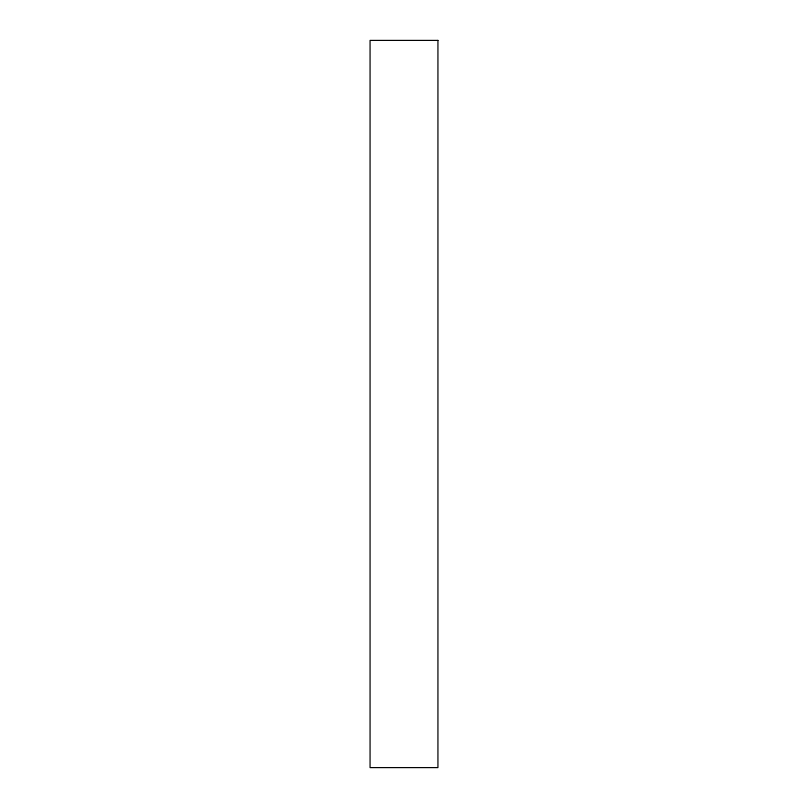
<?xml version="1.0" encoding="UTF-8"?>
<svg xmlns="http://www.w3.org/2000/svg" width="808" height="808" viewBox="0 0 808 808"><rect width="100%" height="100%" fill="white"/><g stroke="black" fill="none" stroke-linecap="round" stroke-linejoin="round"><path stroke-width="1.21" d="M437.936 40.4L370.064 40.4L370.064 767.6L437.936 767.6L437.936 40.4"/></g></svg>
